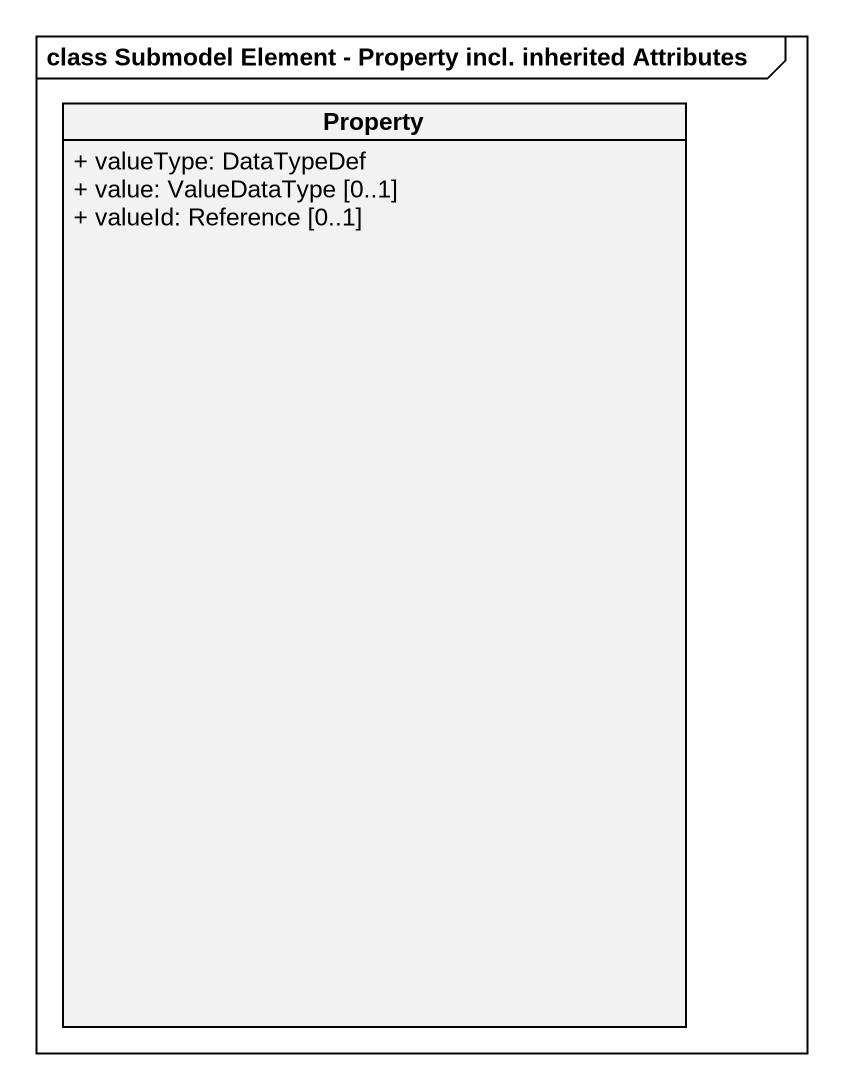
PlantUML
@startuml
mainframe class Submodel Element - Property incl. inherited Attributes
hide circle
hide empty members
skinparam classAttributeIconSize 0
class Property {
  + valueType: DataTypeDef
  + value: ValueDataType [0..1]
  + valueId: Reference [0..1]
}
@enduml
